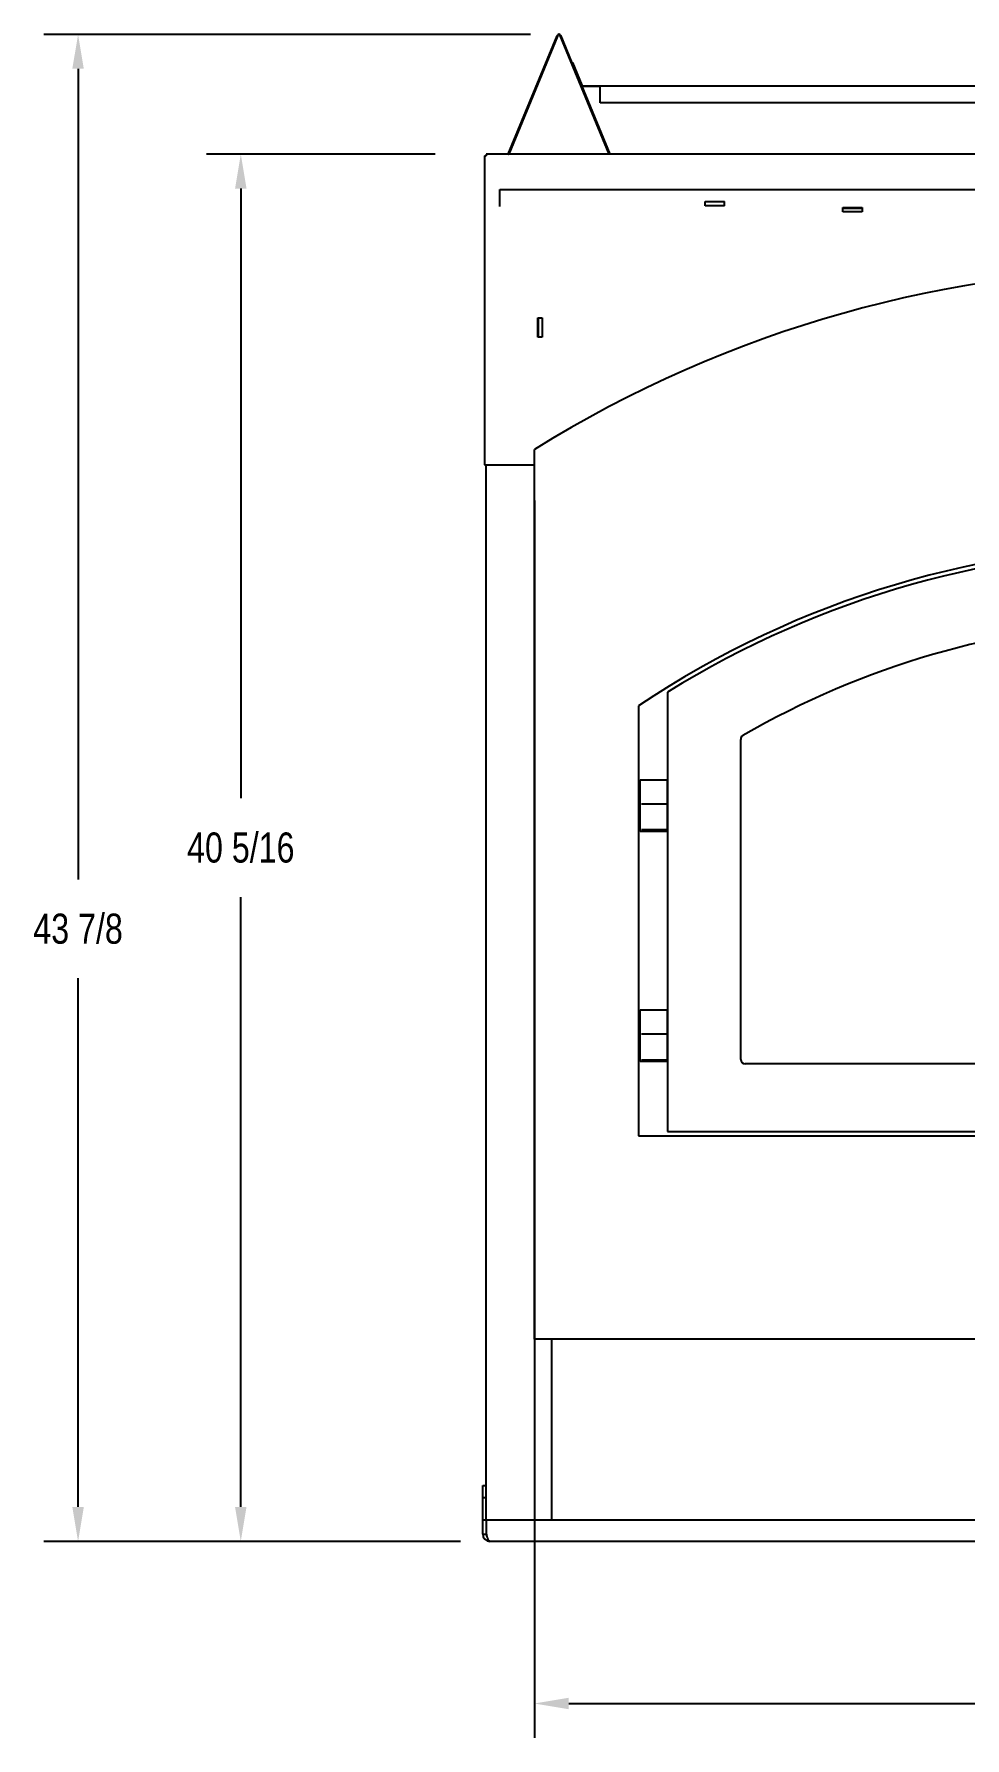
# Model space of a CAD drawing. Extents: x 4 to 120, y 8 to 100.
# Drawn here: x 3.96 to 31.03, y 8.32 to 57.84 of the extents above; entities that cross this region are included whole.
import ezdxf

# ---------------------------------------------------------------- set-up
doc = ezdxf.new("R2010")
doc.units = 0
doc.header["$LTSCALE"] = 7.5625
doc.header["$MEASUREMENT"] = 0
doc.layers.get('0').update_dxf_attribs({"linetype": 'CONTINUOUS'})
doc.layers.get('Defpoints').update_dxf_attribs({"linetype": 'CONTINUOUS'})
doc.styles.get("Standard").update_dxf_attribs({"font": 'txt', "width": 0.8})
doc.dimstyles.get("Standard").update_dxf_attribs({"dimtxt": 0.875, "dimasz": 0.08, "dimexe": 0.18, "dimexo": 0.0625, "dimgap": 0.09, "dimtad": 0, "dimtih": 1, "dimtoh": 1, "dimzin": 0, "dimdsep": 46, "dimtxsty": 'STANDARD', "dimcen": 0.09, "dimadec": 0, "dimazin": 0, "dimtp": 0.01, "dimtm": 0.01, "dimtfac": 1, "dimtofl": 0, "dimtmove": 0, "dimatfit": 3, "dimfxl": 1, "dimtolj": 1, "dimtzin": 0, "dimarcsym": 0})

# ---------------------------------------------------------------- blocks, each defined once
blk = doc.blocks.new('*D0')
at = {"color": 0, "linetype": 'Continuous', "lineweight": -2}
for p, q in [((15.625, 54.349), (8.975, 54.349)), ((9.975, 53.349), (9.975, 35.629)), ((9.975, 15.034), (9.975, 32.754)), ((15.63, 14.034), (8.975, 14.034))]:
    blk.add_line(p, q, dxfattribs=at)
at = {"color": 0, "linetype": 'Continuous'}
for points in [[(9.808, 53.349), (10.141, 53.349), (9.975, 54.349)], [(9.808, 15.034), (10.141, 15.034), (9.975, 14.034)]]:
    blk.add_solid(points, dxfattribs=at)
at = {"layer": 'Defpoints', "color": 0, "linetype": 'Continuous'}
for p in [(9.975, 54.349), (16.485, 54.349), (16.49, 14.034)]:
    blk.add_point(p, dxfattribs=at)
at = {"color": 0, "linetype": 'Continuous', "insert": (9.975, 34.192), "char_height": 0.875, "attachment_point": 5}
blk.add_mtext('\\A1;40 5/16', dxfattribs=at)
blk = doc.blocks.new('*D8')
at = {"color": 0, "linetype": 'Continuous', "lineweight": -2}
for p, q in [((18.51, 44.281), (18.51, 8.323)), ((55.51, 44.281), (55.51, 8.323)), ((19.51, 9.323), (35.426, 9.323)), ((54.51, 9.323), (38.593, 9.323))]:
    blk.add_line(p, q, dxfattribs=at)
at = {"color": 0, "linetype": 'Continuous'}
for points in [[(19.51, 9.489), (19.51, 9.156), (18.51, 9.323)], [(54.51, 9.489), (54.51, 9.156), (55.51, 9.323)]]:
    blk.add_solid(points, dxfattribs=at)
at = {"layer": 'Defpoints', "color": 0, "linetype": 'Continuous'}
for p in [(18.51, 45.14), (55.51, 45.14), (18.51, 9.323)]:
    blk.add_point(p, dxfattribs=at)
at = {"color": 0, "linetype": 'Continuous', "insert": (37.01, 9.323), "char_height": 0.875, "attachment_point": 5}
blk.add_mtext('\\A1;37', dxfattribs=at)
blk = doc.blocks.new('*D11')
at = {"color": 0, "lineweight": -2}
for p, q in [((18.395, 57.828), (4.244, 57.828)), ((5.244, 56.828), (5.244, 33.272)), ((5.244, 15.034), (5.244, 30.397)), ((16.36, 14.034), (4.244, 14.034))]:
    blk.add_line(p, q, dxfattribs=at)
at = {"color": 0}
for points in [[(5.077, 56.828), (5.411, 56.828), (5.244, 57.828)], [(5.077, 15.034), (5.411, 15.034), (5.244, 14.034)]]:
    blk.add_solid(points, dxfattribs=at)
at = {"layer": 'Defpoints', "color": 0}
for p in [(19.255, 57.828), (5.244, 14.034), (17.22, 14.034)]:
    blk.add_point(p, dxfattribs=at)
at = {"color": 0, "insert": (5.244, 31.834), "char_height": 0.875, "attachment_point": 5}
blk.add_mtext('\\A1;43 7/8', dxfattribs=at)

msp = doc.modelspace()

# ---------------------------------------------------------------- linework, layer by layer
at = {"color": 7, "linetype": 'Continuous'}
for p, q in [((17.74988, 54.35187), (19.17217, 57.78558)), ((19.17217, 57.78558), (19.19434, 57.7764)), ((19.17461, 57.79146), (19.18133, 57.8077)), ((19.18133, 57.8077), (19.20351, 57.79852)), ((19.27003, 57.8077), (19.24785, 57.79852)), ((19.27919, 57.78558), (19.25702, 57.7764)), ((19.27003, 57.8077), (19.60212, 57.00596)), ((19.60212, 57.00596), (19.62429, 57.01514)), ((19.89903, 56.35187), (19.62429, 57.01514)), ((19.87686, 56.34268), (20.70148, 54.35187)), ((19.92121, 56.33705), (54.09835, 56.33705)), ((20.42121, 55.83705), (20.42121, 56.33705)), ((53.59835, 55.83705), (20.42121, 55.83705)), ((17.06178, 54.30105), (17.06178, 45.31973)), ((17.06178, 54.30105), (17.10978, 54.30105)), ((17.10978, 54.34905), (17.10978, 54.30105)), ((56.90978, 54.34905), (17.10978, 54.34905)), ((17.74988, 54.35187), (17.75668, 54.34905)), ((17.7669, 54.39295), (17.78907, 54.38377)), ((20.68446, 54.39295), (20.66229, 54.38377)), ((20.70148, 54.35187), (20.69468, 54.34905)), ((27.47828, 52.80105), (27.50978, 52.80105)), ((27.47828, 52.67605), (27.47828, 52.80105)), ((27.47828, 52.77705), (27.49532, 52.77705)), ((28.04128, 52.67605), (27.47828, 52.67605)), ((27.50978, 52.80105), (27.50978, 52.77705)), ((27.50978, 52.77705), (28.04128, 52.77705)), ((28.00978, 52.80105), (28.04128, 52.80105)), ((28.00978, 52.80105), (28.00978, 52.77705)), ((28.04128, 52.80105), (28.04128, 52.67605)), ((18.60978, 49.59101), (18.73478, 49.59101)), ((18.60978, 49.55951), (18.60978, 49.59101)), ((18.60978, 49.55951), (18.63378, 49.55951)), ((18.63378, 49.02801), (18.63378, 49.59101)), ((18.73478, 49.59101), (18.73478, 49.02801)), ((18.60978, 49.05951), (18.63378, 49.05951)), ((18.60978, 49.02801), (18.60978, 49.05951)), ((18.73478, 49.02801), (18.60978, 49.02801)), ((18.50978, 19.91405), (18.50978, 45.76536)), ((17.06178, 45.31973), (18.50978, 45.31973)), ((22.38478, 38.71527), (22.38478, 25.94708)), ((21.53878, 38.31969), (21.53878, 25.82208)), ((24.50978, 28.03905), (24.50978, 37.34208)), ((21.58428, 36.16848), (22.37428, 36.16848)), ((21.58428, 34.66848), (21.58428, 36.16848)), ((22.37428, 36.16848), (22.37428, 34.66848)), ((22.37428, 35.45848), (21.62428, 35.45848)), ((22.37428, 34.66848), (21.58428, 34.66848)), ((22.37428, 34.70848), (21.62428, 34.70848)), ((21.58428, 29.48048), (22.37428, 29.48048)), ((21.58428, 27.98048), (21.58428, 29.48048)), ((22.37428, 29.48048), (22.37428, 27.98048)), ((22.37428, 28.77048), (21.62428, 28.77048)), ((22.37428, 27.98048), (21.58428, 27.98048)), ((22.37428, 28.02048), (21.62428, 28.02048)), ((36.00978, 27.91405), (24.63478, 27.91405)), ((21.53878, 25.82208), (52.48078, 25.82208)), ((22.38478, 25.94708), (51.63478, 25.94708)), ((55.50978, 19.91405), (18.50978, 19.91405)), ((19.00978, 19.91405), (19.00978, 14.65905)), ((17.00978, 15.65905), (17.10978, 15.65905)), ((17.00978, 15.3055), (17.10978, 15.3055)), ((17.00978, 14.65905), (17.11478, 14.65905)), ((17.00978, 14.24405), (17.11478, 14.24405))]:
    msp.add_line(p, q, dxfattribs=at)
at = {"color": 3, "linetype": 'Continuous'}
for p, q in [((17.77469, 54.34905), (19.19434, 57.7764)), ((19.19678, 57.78227), (19.20351, 57.79852)), ((19.24785, 57.79852), (20.67667, 54.34905)), ((19.87686, 56.34268), (19.60212, 57.00596)), ((20.42121, 56.31305), (19.92121, 56.31305)), ((17.50978, 52.82505), (17.50978, 53.32505)), ((17.50978, 53.32505), (56.50978, 53.32505)), ((23.47828, 52.97405), (24.04128, 52.97405)), ((23.47828, 52.84905), (23.47828, 52.97405)), ((24.04128, 52.84905), (23.47828, 52.84905)), ((24.04128, 52.84905), (24.04128, 52.97405)), ((27.50978, 52.80105), (28.00978, 52.80105)), ((18.60978, 49.05951), (18.60978, 49.55951)), ((17.10978, 14.65905), (17.10978, 45.31973)), ((17.00978, 14.24405), (17.00978, 15.65905)), ((17.11478, 14.65905), (56.90478, 14.65905)), ((17.11478, 14.24405), (17.11478, 14.65905)), ((56.79978, 14.03405), (17.21978, 14.03405))]:
    msp.add_line(p, q, dxfattribs=at)
at = {"color": 7, "linetype": 'Continuous'}
for centre, radius, start, end in [((19.22568, 57.78934), 0.048, 22.5, 157.5), ((19.92121, 56.36105), 0.024, 202.5, 270), ((37.00978, 15.9534), 35.08565, 58.178065, 121.821935), ((37.00978, 15.12559), 27.88043, 56.295801, 123.704199), ((37.00978, 15.12559), 27.75543, 58.202146, 121.797854), ((37.00978, 15.9534), 24.83565, 92.307621, 120.052694), ((24.63478, 37.34208), 0.125, 120.052694, 180), ((24.63478, 28.03905), 0.125, 180, 270), ((17.21978, 14.24405), 0.105, 180, 215.45124)]:
    msp.add_arc(centre, radius, start, end, dxfattribs=at)
at = {"color": 3, "linetype": 'Continuous'}
for centre, radius, start, end in [((19.22568, 57.78934), 0.024, 22.5, 157.5), ((19.92121, 56.36105), 0.048, 202.5, 270), ((17.13378, 54.27705), 0.048, 120.096035, 149.903965), ((17.21978, 14.24405), 0.21, 180, 270)]:
    msp.add_arc(centre, radius, start, end, dxfattribs=at)
for points, knots in [([(17.1344, 14.18328), (17.13325, 14.18677), (17.12934, 14.19857), (17.12281, 14.21883), (17.11747, 14.2356), (17.11478, 14.24405)], [0, 0, 0, 0, 0.011041221, 0.0372692508, 0.0638620698, 0.0638620698, 0.0638620698, 0.0638620698]), ([(17.21978, 14.03405), (17.21843, 14.03413), (17.21567, 14.03428), (17.21158, 14.03551), (17.2075, 14.03745), (17.20344, 14.04017), (17.1994, 14.04361), (17.19536, 14.04779), (17.19133, 14.05267), (17.18575, 14.0604), (17.17887, 14.07176), (17.17089, 14.08738), (17.1629, 14.10527), (17.15489, 14.12518), (17.14688, 14.14682), (17.14006, 14.16638), (17.13594, 14.1787), (17.1344, 14.18328)], [0, 0, 0, 0, 0.0040558, 0.008254178, 0.012721983, 0.017560344, 0.022845564, 0.028635479, 0.034966525, 0.041840366, 0.057203216, 0.074769252, 0.09441979, 0.115961491, 0.139139853, 0.163632014, 0.178114211, 0.178114211, 0.178114211, 0.178114211])]:
    msp.add_open_spline(points, degree=3, knots=knots, dxfattribs=at)

# ---------------------------------------------------------------- dimensions: what is measured, and where the dimension line sits
at = {"color": 2}
dim = msp.add_linear_dim(base=(5.244, 14.03405), p1=(19.25453, 57.8277), p2=(17.21978, 14.03405), angle=90, text='43 7/8', dimstyle='STANDARD', override={"dimasz": 1, "dimexe": 1, "dimexo": 0.859375, "dimgap": 1, "dimdec": 3, "dimlunit": 5, "dimcen": 1.2375, "dimtp": 0, "dimtm": 0, "dimtdec": 4, "dimfrac": 2}, dxfattribs=at)
dim.commit()
dim.dimension.update_dxf_attribs({"geometry": '*D11', "text_midpoint": (5.244, 31.83412), "dimtype": 160})
at = {"color": 2, "linetype": 'Continuous'}
for base, p1, p2, angle, picture, middle in [((9.9747, 54.34905), (16.48978, 14.03405), (16.48478, 54.34905), 90, '*D0', (9.9747, 34.19155)), ((18.50978, 9.32255), (55.50978, 45.14036), (18.50978, 45.14036), 180, '*D8', (37.00978, 9.32255))]:
    dim = msp.add_linear_dim(base=base, p1=p1, p2=p2, angle=angle, dimstyle='STANDARD', override={"dimasz": 1, "dimexe": 1, "dimexo": 0.859375, "dimgap": 1, "dimdec": 4, "dimlunit": 5, "dimcen": 1.2375, "dimtp": 0, "dimtm": 0, "dimtdec": 4, "dimfrac": 2}, dxfattribs=at)
    dim.commit()
    dim.dimension.update_dxf_attribs({"geometry": picture, "text_midpoint": middle, "dimtype": 160})

doc.saveas('drawing.dxf')
